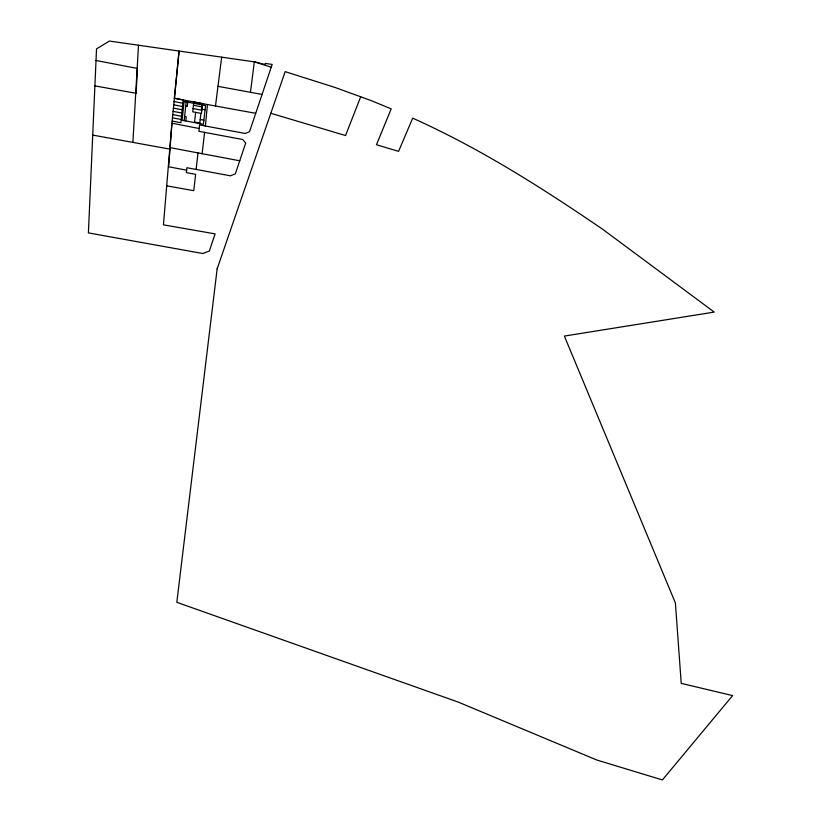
<?xml version="1.0" encoding="UTF-8"?>
<svg xmlns="http://www.w3.org/2000/svg" width="821" height="821" viewBox="0 0 821 821"><rect width="100%" height="100%" fill="white"/><g stroke="black" fill="none" stroke-linecap="round" stroke-linejoin="round"><path stroke-width="1.23" d="M138.503 45.217L132.889 142.392M166.94 185.844L193.735 190.688L195.644 174.339L186.377 172.615L186.634 170.173L168.654 166.786L171.928 123.212L179.07 51.046L174.401 98.253L183.216 99.946L180.856 122.729L172.143 121.067M199.175 128.517L199.554 124.905L245.253 133.474L249.522 131.699L272.172 64.418L265.234 63.422L264.896 64.52L255.557 62.027L109.409 41.05L96.529 48.891L88.401 232.897L202.818 253.525L209.365 250.98L215.112 233.882L163.441 224.841L171.928 123.212L199.175 128.517L198.877 131.309L242.688 139.519L245.705 143.028L235.329 173.847L230.485 175.817L186.88 167.72L186.634 170.173M205.373 126.003L207.467 104.544L174.401 98.253M184.191 120.636L186.172 101.855M185.792 120.933L186.234 116.798L184.633 116.49M187.783 102.163L187.342 106.381L185.731 106.063M195.644 112.364L194.567 122.072L199.801 123.078M199.739 123.612L200.909 113.38M201.874 104.883L201.391 109.08L205.086 109.788M196.127 169.444L198.005 152.911M202.12 153.681L204.583 132.376M215.482 106.001L221.68 57.162M250.456 92.301L254.325 61.852L271.217 67.219M360.686 96.796L345.549 135.547L270.797 113.277M94.897 85.887L136.153 93.307L137.364 68.441L96.016 60.477M207.467 104.544L255.721 113.308M92.722 135.085L170.234 149.186M217.781 86.297L262.063 94.436M170.358 147.688L239.732 160.793M174.073 101.537L182.878 103.241M193.438 105.273L202.233 106.966M173.744 104.821L182.539 106.514M193.079 108.546L201.853 110.23M173.426 108.095L182.2 109.778M173.098 111.348L181.862 113.031M200.211 119.476L203.875 120.184M172.779 114.601L181.523 116.274M172.461 117.834L181.195 119.507M184.089 101.455L182.129 120.235L203.392 124.31L205.568 105.591L184.089 101.455M193.797 101.989L192.719 111.8L201.484 113.483L202.602 103.682L193.797 101.989M217.155 268.795L176.823 602.306L458.344 702.129L596.672 759.969L662.403 779.95L732.599 695.603L681.225 683.359L675.396 602.963L564.376 336.076L714.219 312.083L603.014 229.511C542.332 188.009 479.895 148.303 412.686 118.152L398.596 151.351L376.459 144.753L391.196 108.854L371.102 100.573L335.142 87.498L285.174 71.643L217.155 268.795"/></g></svg>
